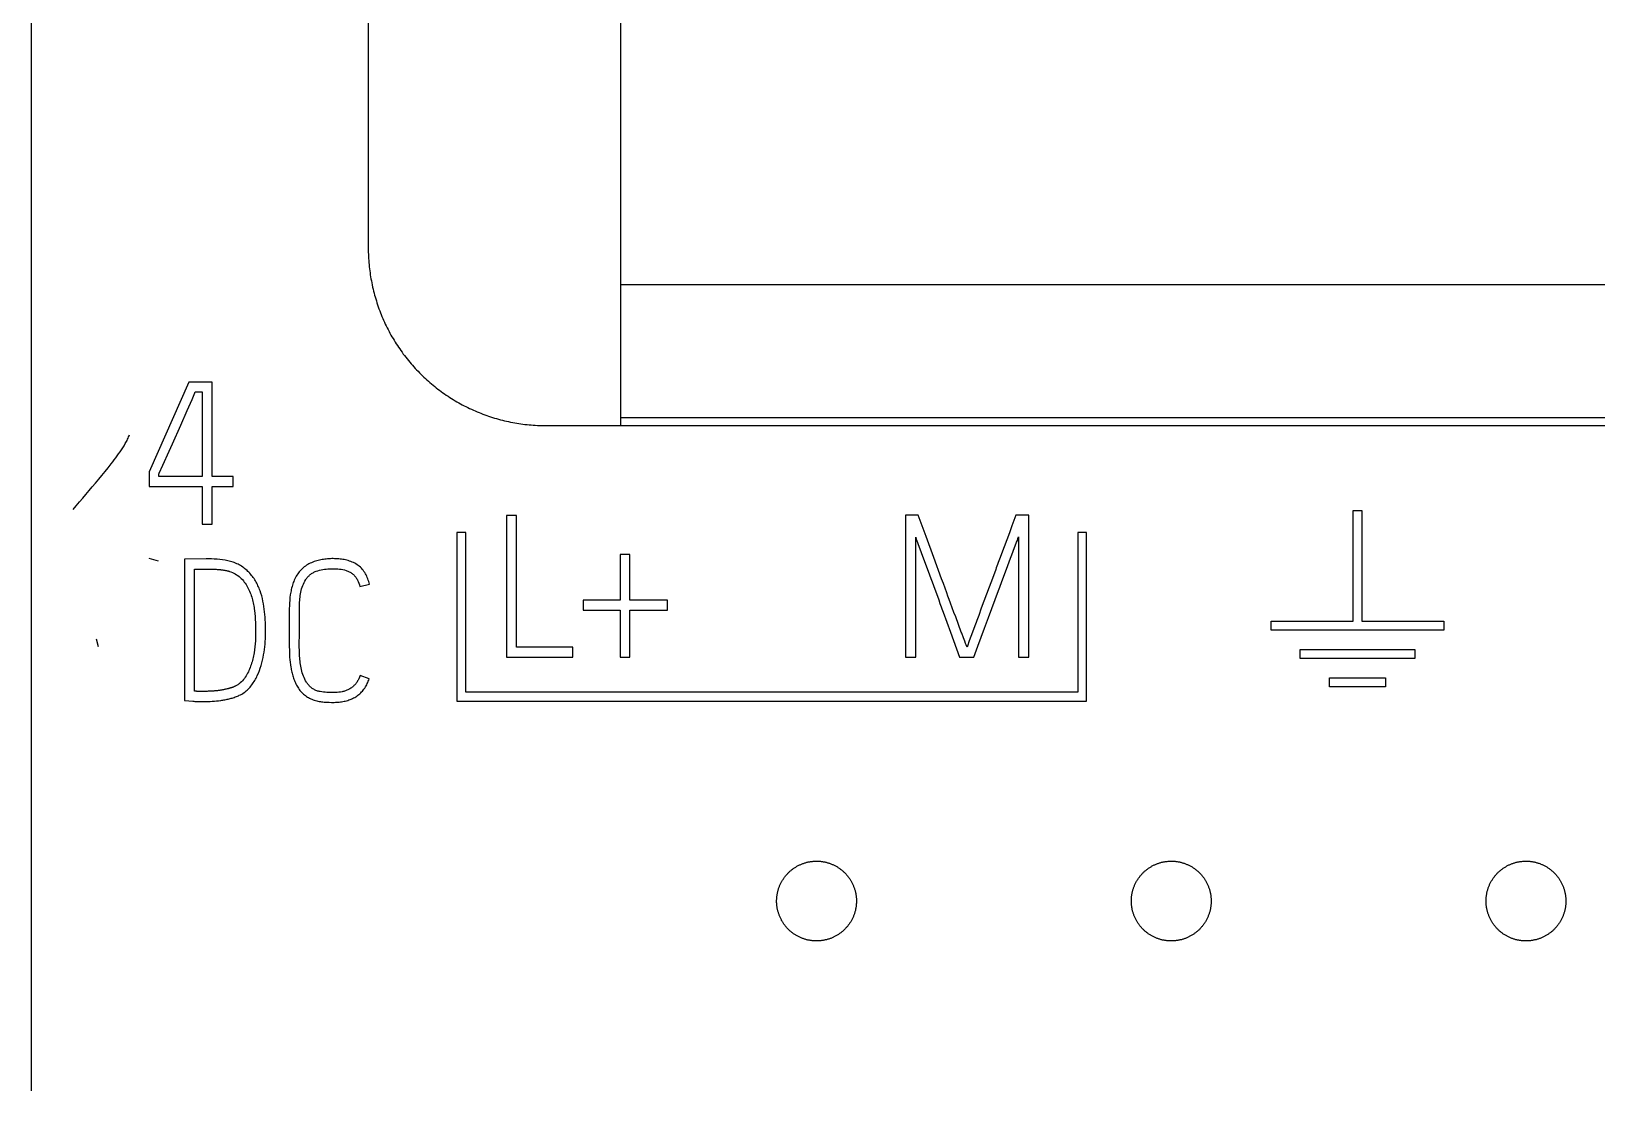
# Model space of a CAD drawing. Header units: inches. Extents: x 9000 to 22395, y 8106 to 17135.
# Drawn here: x 10305.71 to 10344.93, y 8439.41 to 8465.95 of the extents above; entities that cross this region are included whole.
import ezdxf

# ---------------------------------------------------------------- set-up
doc = ezdxf.new("R2010")
doc.units = ezdxf.units.IN
doc.header["$MEASUREMENT"] = 0
doc.layers.add('20000_FRONT_O', color=7, linetype='Continuous')
doc.layers.add('20500_FRONT_O_LABELING', color=7, linetype='Continuous')

msp = doc.modelspace()

# ---------------------------------------------------------------- linework, layer by layer
at = {"layer": '20000_FRONT_O', "linetype": 'Continuous'}
for p, q in [((10314.148, 8514.062), (10314.148, 8460.517)), ((10305.705, 8513.379), (10305.705, 8439.411)), ((10320.469, 8487.268), (10320.469, 8456.074)), ((10320.469, 8459.606), (10385.523, 8459.606)), ((10318.592, 8456.074), (10383.024, 8456.074)), ((10320.469, 8456.274), (10384.336, 8456.274)), ((10338.821, 8451.172), (10338.821, 8453.949)), ((10338.821, 8453.949), (10339.043, 8453.949)), ((10339.043, 8453.949), (10339.043, 8451.172)), ((10316.37, 8453.394), (10316.37, 8449.173)), ((10316.592, 8453.394), (10316.37, 8453.394)), ((10316.592, 8449.395), (10316.592, 8453.394)), ((10331.922, 8453.394), (10331.922, 8449.395)), ((10332.145, 8453.394), (10331.922, 8453.394)), ((10332.145, 8449.173), (10332.145, 8453.394)), ((10336.766, 8450.95), (10336.766, 8451.172)), ((10336.766, 8451.172), (10338.821, 8451.172)), ((10341.098, 8450.95), (10336.766, 8450.95)), ((10339.043, 8451.172), (10341.098, 8451.172)), ((10341.098, 8451.172), (10341.098, 8450.95)), ((10337.499, 8450.239), (10337.499, 8450.461)), ((10337.499, 8450.461), (10340.365, 8450.461)), ((10340.365, 8450.461), (10340.365, 8450.239)), ((10340.365, 8450.239), (10337.499, 8450.239)), ((10338.232, 8449.528), (10338.232, 8449.75)), ((10338.232, 8449.75), (10339.632, 8449.75)), ((10339.632, 8449.75), (10339.632, 8449.528)), ((10331.922, 8449.395), (10316.592, 8449.395)), ((10339.632, 8449.528), (10338.232, 8449.528)), ((10316.37, 8449.173), (10332.145, 8449.173)), ((10325.326, 8443.163), (10325.305, 8443.164)), ((10325.344, 8443.162), (10325.326, 8443.163)), ((10325.381, 8443.162), (10325.36, 8443.162)), ((10325.399, 8443.162), (10325.378, 8443.162)), ((10325.417, 8443.162), (10325.396, 8443.162)), ((10325.435, 8443.163), (10325.414, 8443.162)), ((10325.453, 8443.164), (10325.432, 8443.163)), ((10325.471, 8443.166), (10325.451, 8443.164)), ((10334.213, 8443.163), (10334.193, 8443.164)), ((10334.232, 8443.162), (10334.211, 8443.163)), ((10334.25, 8443.162), (10334.229, 8443.162)), ((10334.268, 8443.162), (10334.247, 8443.162)), ((10334.286, 8443.162), (10334.265, 8443.162)), ((10334.304, 8443.162), (10334.283, 8443.162)), ((10334.322, 8443.163), (10334.301, 8443.162)), ((10334.34, 8443.164), (10334.32, 8443.163)), ((10334.358, 8443.166), (10334.338, 8443.164)), ((10343.101, 8443.163), (10343.08, 8443.164)), ((10343.119, 8443.162), (10343.098, 8443.163)), ((10343.137, 8443.162), (10343.116, 8443.162)), ((10343.155, 8443.162), (10343.134, 8443.162)), ((10343.173, 8443.162), (10343.152, 8443.162)), ((10343.191, 8443.162), (10343.17, 8443.162)), ((10343.21, 8443.163), (10343.188, 8443.162)), ((10343.228, 8443.164), (10343.207, 8443.163)), ((10343.246, 8443.166), (10343.225, 8443.164))]:
    msp.add_line(p, q, dxfattribs=at)
for points in [[(10314.148, 8460.517), (10314.148, 8460.465), (10314.149, 8460.413), (10314.151, 8460.361), (10314.153, 8460.309), (10314.156, 8460.258), (10314.159, 8460.206), (10314.163, 8460.155), (10314.168, 8460.103), (10314.173, 8460.052), (10314.178, 8460.001), (10314.185, 8459.95), (10314.192, 8459.899), (10314.199, 8459.848), (10314.207, 8459.797), (10314.216, 8459.746), (10314.225, 8459.696), (10314.235, 8459.645), (10314.245, 8459.595), (10314.256, 8459.544), (10314.268, 8459.494), (10314.28, 8459.444), (10314.293, 8459.394), (10314.306, 8459.344), (10314.32, 8459.295), (10314.335, 8459.245), (10314.35, 8459.195), (10314.365, 8459.146), (10314.382, 8459.096), (10314.399, 8459.047), (10314.416, 8458.998), (10314.434, 8458.949), (10314.453, 8458.901), (10314.472, 8458.853), (10314.491, 8458.805), (10314.512, 8458.757), (10314.532, 8458.71), (10314.554, 8458.663), (10314.575, 8458.616), (10314.598, 8458.57), (10314.62, 8458.524), (10314.644, 8458.478), (10314.668, 8458.432), (10314.692, 8458.387), (10314.717, 8458.342), (10314.742, 8458.297), (10314.768, 8458.253), (10314.795, 8458.209), (10314.822, 8458.165), (10314.849, 8458.121), (10314.877, 8458.078), (10314.906, 8458.035), (10314.935, 8457.993), (10314.965, 8457.95), (10314.995, 8457.908), (10315.026, 8457.866), (10315.057, 8457.825), (10315.089, 8457.784), (10315.121, 8457.743), (10315.154, 8457.702), (10315.187, 8457.662), (10315.22, 8457.623), (10315.254, 8457.584), (10315.289, 8457.545), (10315.324, 8457.507), (10315.359, 8457.469), (10315.394, 8457.432), (10315.43, 8457.395), (10315.467, 8457.358), (10315.503, 8457.322), (10315.541, 8457.287), (10315.578, 8457.251), (10315.616, 8457.217), (10315.655, 8457.183), (10315.693, 8457.149), (10315.733, 8457.115), (10315.772, 8457.083), (10315.812, 8457.05), (10315.852, 8457.018), (10315.893, 8456.987), (10315.934, 8456.956), (10315.976, 8456.925), (10316.018, 8456.895), (10316.06, 8456.865), (10316.103, 8456.836), (10316.146, 8456.807), (10316.19, 8456.779), (10316.234, 8456.751), (10316.278, 8456.723), (10316.323, 8456.697), (10316.368, 8456.67), (10316.413, 8456.645), (10316.458, 8456.62), (10316.503, 8456.595), (10316.549, 8456.571), (10316.595, 8456.548), (10316.641, 8456.525), (10316.688, 8456.502), (10316.734, 8456.48), (10316.781, 8456.459), (10316.828, 8456.439), (10316.876, 8456.418), (10316.923, 8456.399), (10316.971, 8456.38), (10317.019, 8456.361), (10317.067, 8456.343), (10317.116, 8456.326), (10317.164, 8456.309), (10317.213, 8456.293), (10317.262, 8456.277), (10317.312, 8456.262), (10317.361, 8456.247), (10317.411, 8456.233), (10317.461, 8456.22), (10317.511, 8456.207), (10317.562, 8456.195), (10317.613, 8456.183), (10317.664, 8456.172), (10317.715, 8456.161), (10317.766, 8456.151), (10317.817, 8456.142), (10317.868, 8456.133), (10317.919, 8456.125), (10317.971, 8456.117), (10318.022, 8456.11), (10318.073, 8456.104), (10318.125, 8456.098), (10318.177, 8456.093), (10318.228, 8456.088), (10318.28, 8456.085), (10318.332, 8456.081), (10318.384, 8456.078), (10318.435, 8456.076), (10318.487, 8456.075), (10318.54, 8456.074), (10318.592, 8456.074)], [(10325.308, 8443.164), (10325.288, 8443.166), (10325.27, 8443.168), (10325.252, 8443.17), (10325.234, 8443.172), (10325.216, 8443.175), (10325.199, 8443.178), (10325.181, 8443.182), (10325.164, 8443.185), (10325.146, 8443.189), (10325.129, 8443.194), (10325.111, 8443.198), (10325.094, 8443.203), (10325.077, 8443.209), (10325.06, 8443.214), (10325.043, 8443.22), (10325.026, 8443.226), (10325.009, 8443.233), (10324.992, 8443.24), (10324.976, 8443.247), (10324.959, 8443.254), (10324.943, 8443.262), (10324.927, 8443.27), (10324.911, 8443.278), (10324.895, 8443.287), (10324.88, 8443.295), (10324.864, 8443.305), (10324.849, 8443.314), (10324.834, 8443.324), (10324.819, 8443.334), (10324.804, 8443.344), (10324.789, 8443.354), (10324.775, 8443.365), (10324.761, 8443.376), (10324.746, 8443.387), (10324.733, 8443.399), (10324.719, 8443.411), (10324.705, 8443.423), (10324.692, 8443.435), (10324.679, 8443.448), (10324.667, 8443.46), (10324.654, 8443.473), (10324.642, 8443.486), (10324.63, 8443.5), (10324.618, 8443.513), (10324.607, 8443.527), (10324.596, 8443.541), (10324.585, 8443.555), (10324.574, 8443.569), (10324.563, 8443.584), (10324.553, 8443.599), (10324.543, 8443.614), (10324.533, 8443.629), (10324.524, 8443.644), (10324.514, 8443.66), (10324.505, 8443.676), (10324.497, 8443.691), (10324.489, 8443.707), (10324.481, 8443.723), (10324.473, 8443.74), (10324.465, 8443.756), (10324.458, 8443.772), (10324.451, 8443.789), (10324.445, 8443.806), (10324.439, 8443.822), (10324.433, 8443.839), (10324.427, 8443.856), (10324.422, 8443.874), (10324.417, 8443.891), (10324.412, 8443.908), (10324.408, 8443.926), (10324.404, 8443.943), (10324.4, 8443.961), (10324.396, 8443.979), (10324.393, 8443.997), (10324.39, 8444.014), (10324.388, 8444.032), (10324.386, 8444.05), (10324.384, 8444.068), (10324.382, 8444.086), (10324.381, 8444.104), (10324.38, 8444.122), (10324.38, 8444.139), (10324.379, 8444.157), (10324.38, 8444.175), (10324.38, 8444.193), (10324.381, 8444.211), (10324.382, 8444.229), (10324.383, 8444.247), (10324.385, 8444.265), (10324.387, 8444.283), (10324.389, 8444.301), (10324.392, 8444.319), (10324.395, 8444.337), (10324.398, 8444.354), (10324.402, 8444.372), (10324.406, 8444.39), (10324.41, 8444.407), (10324.415, 8444.424), (10324.419, 8444.442), (10324.425, 8444.459), (10324.43, 8444.476), (10324.436, 8444.493), (10324.442, 8444.51), (10324.448, 8444.526), (10324.455, 8444.543), (10324.462, 8444.56), (10324.469, 8444.576), (10324.477, 8444.593), (10324.485, 8444.609), (10324.493, 8444.625), (10324.502, 8444.641), (10324.511, 8444.657), (10324.52, 8444.672), (10324.529, 8444.688), (10324.539, 8444.703), (10324.548, 8444.718), (10324.558, 8444.732), (10324.569, 8444.747), (10324.579, 8444.761), (10324.59, 8444.776), (10324.601, 8444.79), (10324.613, 8444.804), (10324.625, 8444.817), (10324.636, 8444.831), (10324.649, 8444.844), (10324.661, 8444.857), (10324.674, 8444.87), (10324.687, 8444.883), (10324.7, 8444.895), (10324.713, 8444.907), (10324.727, 8444.919), (10324.741, 8444.931), (10324.754, 8444.942), (10324.769, 8444.953), (10324.783, 8444.964), (10324.797, 8444.975), (10324.812, 8444.985), (10324.827, 8444.995), (10324.842, 8445.005), (10324.857, 8445.014), (10324.872, 8445.023), (10324.888, 8445.032), (10324.904, 8445.041), (10324.92, 8445.049), (10324.936, 8445.058), (10324.952, 8445.066), (10324.969, 8445.073), (10324.985, 8445.08), (10325.002, 8445.087), (10325.019, 8445.094), (10325.035, 8445.1), (10325.052, 8445.106), (10325.069, 8445.112), (10325.086, 8445.117), (10325.103, 8445.123), (10325.121, 8445.127), (10325.138, 8445.132), (10325.156, 8445.136), (10325.173, 8445.14), (10325.191, 8445.143), (10325.208, 8445.147), (10325.226, 8445.15), (10325.244, 8445.152), (10325.262, 8445.154), (10325.28, 8445.156), (10325.298, 8445.158), (10325.316, 8445.159), (10325.334, 8445.16), (10325.352, 8445.161), (10325.37, 8445.161), (10325.388, 8445.161), (10325.406, 8445.161), (10325.424, 8445.16), (10325.442, 8445.159), (10325.459, 8445.158), (10325.477, 8445.157), (10325.495, 8445.155), (10325.513, 8445.152), (10325.531, 8445.15), (10325.548, 8445.147), (10325.566, 8445.144), (10325.584, 8445.14), (10325.602, 8445.136), (10325.619, 8445.132)], [(10325.619, 8445.132), (10325.637, 8445.128), (10325.654, 8445.123), (10325.671, 8445.118), (10325.689, 8445.112), (10325.706, 8445.107), (10325.722, 8445.101), (10325.739, 8445.094), (10325.756, 8445.088), (10325.772, 8445.081), (10325.789, 8445.074), (10325.805, 8445.066), (10325.821, 8445.058), (10325.837, 8445.05), (10325.853, 8445.042), (10325.869, 8445.033), (10325.885, 8445.024), (10325.9, 8445.015), (10325.916, 8445.005), (10325.931, 8444.996), (10325.946, 8444.985), (10325.96, 8444.975), (10325.975, 8444.964), (10325.989, 8444.954), (10326.004, 8444.943), (10326.017, 8444.931), (10326.031, 8444.92), (10326.045, 8444.908), (10326.058, 8444.896), (10326.071, 8444.884), (10326.084, 8444.871), (10326.096, 8444.858), (10326.109, 8444.845), (10326.121, 8444.832), (10326.133, 8444.819), (10326.145, 8444.805), (10326.156, 8444.791), (10326.167, 8444.777), (10326.178, 8444.762), (10326.189, 8444.748), (10326.2, 8444.733), (10326.21, 8444.718), (10326.22, 8444.703), (10326.229, 8444.688), (10326.238, 8444.673), (10326.248, 8444.657), (10326.256, 8444.642), (10326.265, 8444.626), (10326.273, 8444.61), (10326.281, 8444.594), (10326.288, 8444.578), (10326.296, 8444.561), (10326.303, 8444.545), (10326.309, 8444.528), (10326.316, 8444.511), (10326.322, 8444.494), (10326.328, 8444.477), (10326.334, 8444.46), (10326.339, 8444.442), (10326.344, 8444.425), (10326.348, 8444.408), (10326.353, 8444.39), (10326.357, 8444.373), (10326.36, 8444.355), (10326.363, 8444.338), (10326.366, 8444.32), (10326.369, 8444.302), (10326.371, 8444.285), (10326.374, 8444.267), (10326.375, 8444.249), (10326.377, 8444.231), (10326.378, 8444.213), (10326.379, 8444.195), (10326.379, 8444.177), (10326.379, 8444.159), (10326.379, 8444.141), (10326.378, 8444.123), (10326.377, 8444.105), (10326.376, 8444.087), (10326.375, 8444.069), (10326.373, 8444.051), (10326.371, 8444.033), (10326.368, 8444.015), (10326.366, 8443.998), (10326.362, 8443.98), (10326.359, 8443.962), (10326.355, 8443.945), (10326.351, 8443.927), (10326.347, 8443.91), (10326.342, 8443.893), (10326.337, 8443.875), (10326.332, 8443.858), (10326.326, 8443.841), (10326.32, 8443.824), (10326.314, 8443.807), (10326.307, 8443.79), (10326.301, 8443.773), (10326.293, 8443.757), (10326.286, 8443.74), (10326.278, 8443.724), (10326.27, 8443.708), (10326.262, 8443.692), (10326.254, 8443.676), (10326.245, 8443.661), (10326.236, 8443.645), (10326.226, 8443.63), (10326.217, 8443.615), (10326.207, 8443.6), (10326.196, 8443.585), (10326.186, 8443.571), (10326.175, 8443.556), (10326.164, 8443.542), (10326.153, 8443.528), (10326.141, 8443.514), (10326.129, 8443.5), (10326.117, 8443.487), (10326.105, 8443.474), (10326.092, 8443.461), (10326.08, 8443.448), (10326.067, 8443.436), (10326.054, 8443.423), (10326.04, 8443.411), (10326.027, 8443.4), (10326.013, 8443.388), (10325.999, 8443.377), (10325.985, 8443.366), (10325.971, 8443.355), (10325.956, 8443.345), (10325.941, 8443.335), (10325.926, 8443.325), (10325.911, 8443.315), (10325.895, 8443.305), (10325.88, 8443.296), (10325.864, 8443.287), (10325.848, 8443.279), (10325.832, 8443.27), (10325.816, 8443.262), (10325.8, 8443.255), (10325.784, 8443.247), (10325.767, 8443.24), (10325.751, 8443.233), (10325.734, 8443.227), (10325.717, 8443.221), (10325.7, 8443.215), (10325.683, 8443.209), (10325.666, 8443.204), (10325.649, 8443.199), (10325.631, 8443.194), (10325.614, 8443.19), (10325.596, 8443.186), (10325.579, 8443.182), (10325.561, 8443.178), (10325.543, 8443.175), (10325.525, 8443.172), (10325.507, 8443.17), (10325.489, 8443.168), (10325.471, 8443.166)], [(10334.195, 8443.164), (10334.175, 8443.166), (10334.157, 8443.168), (10334.139, 8443.17), (10334.121, 8443.172), (10334.104, 8443.175), (10334.086, 8443.178), (10334.068, 8443.182), (10334.051, 8443.185), (10334.033, 8443.189), (10334.016, 8443.194), (10333.999, 8443.198), (10333.981, 8443.203), (10333.964, 8443.209), (10333.947, 8443.214), (10333.93, 8443.22), (10333.913, 8443.226), (10333.896, 8443.233), (10333.879, 8443.24), (10333.863, 8443.247), (10333.846, 8443.254), (10333.83, 8443.262), (10333.814, 8443.27), (10333.798, 8443.278), (10333.782, 8443.287), (10333.767, 8443.295), (10333.751, 8443.305), (10333.736, 8443.314), (10333.721, 8443.324), (10333.706, 8443.334), (10333.691, 8443.344), (10333.677, 8443.354), (10333.662, 8443.365), (10333.648, 8443.376), (10333.634, 8443.387), (10333.62, 8443.399), (10333.606, 8443.411), (10333.593, 8443.423), (10333.579, 8443.435), (10333.567, 8443.448), (10333.554, 8443.46), (10333.541, 8443.473), (10333.529, 8443.486), (10333.517, 8443.5), (10333.505, 8443.513), (10333.494, 8443.527), (10333.483, 8443.541), (10333.472, 8443.555), (10333.461, 8443.569), (10333.45, 8443.584), (10333.44, 8443.599), (10333.43, 8443.614), (10333.42, 8443.629), (10333.411, 8443.644), (10333.402, 8443.66), (10333.393, 8443.676), (10333.384, 8443.691), (10333.376, 8443.707), (10333.368, 8443.723), (10333.36, 8443.74), (10333.353, 8443.756), (10333.345, 8443.772), (10333.339, 8443.789), (10333.332, 8443.806), (10333.326, 8443.822), (10333.32, 8443.839), (10333.314, 8443.856), (10333.309, 8443.874), (10333.304, 8443.891), (10333.299, 8443.908), (10333.295, 8443.926), (10333.291, 8443.943), (10333.287, 8443.961), (10333.283, 8443.979), (10333.28, 8443.997), (10333.278, 8444.014), (10333.275, 8444.032), (10333.273, 8444.05), (10333.271, 8444.068), (10333.27, 8444.086), (10333.268, 8444.104), (10333.267, 8444.122), (10333.267, 8444.139), (10333.267, 8444.157), (10333.267, 8444.175), (10333.267, 8444.193), (10333.268, 8444.211), (10333.269, 8444.229), (10333.27, 8444.247), (10333.272, 8444.265), (10333.274, 8444.283), (10333.276, 8444.301), (10333.279, 8444.319), (10333.282, 8444.337), (10333.285, 8444.354), (10333.289, 8444.372), (10333.293, 8444.39), (10333.297, 8444.407), (10333.302, 8444.424), (10333.307, 8444.442), (10333.312, 8444.459), (10333.317, 8444.476), (10333.323, 8444.493), (10333.329, 8444.51), (10333.336, 8444.526), (10333.342, 8444.543), (10333.349, 8444.56), (10333.357, 8444.576), (10333.364, 8444.593), (10333.372, 8444.609), (10333.381, 8444.625), (10333.389, 8444.641), (10333.398, 8444.657), (10333.407, 8444.672), (10333.416, 8444.688), (10333.426, 8444.703), (10333.436, 8444.718), (10333.446, 8444.732), (10333.456, 8444.747), (10333.467, 8444.761), (10333.477, 8444.776), (10333.489, 8444.79), (10333.5, 8444.804), (10333.512, 8444.817), (10333.524, 8444.831), (10333.536, 8444.844), (10333.548, 8444.857), (10333.561, 8444.87), (10333.574, 8444.883), (10333.587, 8444.895), (10333.6, 8444.907), (10333.614, 8444.919), (10333.628, 8444.931), (10333.642, 8444.942), (10333.656, 8444.953), (10333.67, 8444.964), (10333.684, 8444.975), (10333.699, 8444.985), (10333.714, 8444.995), (10333.729, 8445.005), (10333.744, 8445.014), (10333.76, 8445.023), (10333.775, 8445.032), (10333.791, 8445.041), (10333.807, 8445.049), (10333.823, 8445.058), (10333.839, 8445.066), (10333.856, 8445.073), (10333.872, 8445.08), (10333.889, 8445.087), (10333.906, 8445.094), (10333.923, 8445.1), (10333.939, 8445.106), (10333.956, 8445.112), (10333.974, 8445.117), (10333.991, 8445.123), (10334.008, 8445.127), (10334.025, 8445.132), (10334.043, 8445.136), (10334.06, 8445.14), (10334.078, 8445.143), (10334.095, 8445.147), (10334.113, 8445.15), (10334.131, 8445.152), (10334.149, 8445.154), (10334.167, 8445.156), (10334.185, 8445.158), (10334.203, 8445.159), (10334.221, 8445.16), (10334.239, 8445.161), (10334.257, 8445.161), (10334.275, 8445.161), (10334.293, 8445.161), (10334.311, 8445.16), (10334.329, 8445.159), (10334.347, 8445.158), (10334.364, 8445.157), (10334.382, 8445.155), (10334.4, 8445.152), (10334.418, 8445.15), (10334.436, 8445.147), (10334.453, 8445.144), (10334.471, 8445.14), (10334.489, 8445.136), (10334.506, 8445.132)], [(10334.506, 8445.132), (10334.524, 8445.128), (10334.541, 8445.123), (10334.559, 8445.118), (10334.576, 8445.112), (10334.593, 8445.107), (10334.61, 8445.101), (10334.626, 8445.094), (10334.643, 8445.088), (10334.66, 8445.081), (10334.676, 8445.074), (10334.692, 8445.066), (10334.708, 8445.058), (10334.724, 8445.05), (10334.74, 8445.042), (10334.756, 8445.033), (10334.772, 8445.024), (10334.787, 8445.015), (10334.803, 8445.005), (10334.818, 8444.996), (10334.833, 8444.985), (10334.848, 8444.975), (10334.862, 8444.964), (10334.877, 8444.954), (10334.891, 8444.943), (10334.905, 8444.931), (10334.918, 8444.92), (10334.932, 8444.908), (10334.945, 8444.896), (10334.958, 8444.884), (10334.971, 8444.871), (10334.983, 8444.858), (10334.996, 8444.845), (10335.008, 8444.832), (10335.02, 8444.819), (10335.032, 8444.805), (10335.043, 8444.791), (10335.055, 8444.777), (10335.066, 8444.762), (10335.076, 8444.748), (10335.087, 8444.733), (10335.097, 8444.718), (10335.107, 8444.703), (10335.116, 8444.688), (10335.126, 8444.673), (10335.135, 8444.657), (10335.143, 8444.642), (10335.152, 8444.626), (10335.16, 8444.61), (10335.168, 8444.594), (10335.176, 8444.578), (10335.183, 8444.561), (10335.19, 8444.545), (10335.197, 8444.528), (10335.203, 8444.511), (10335.209, 8444.494), (10335.215, 8444.477), (10335.221, 8444.46), (10335.226, 8444.442), (10335.231, 8444.425), (10335.235, 8444.408), (10335.24, 8444.39), (10335.244, 8444.373), (10335.247, 8444.355), (10335.251, 8444.338), (10335.254, 8444.32), (10335.256, 8444.302), (10335.259, 8444.285), (10335.261, 8444.267), (10335.262, 8444.249), (10335.264, 8444.231), (10335.265, 8444.213), (10335.266, 8444.195), (10335.266, 8444.177), (10335.266, 8444.159), (10335.266, 8444.141), (10335.265, 8444.123), (10335.265, 8444.105), (10335.263, 8444.087), (10335.262, 8444.069), (10335.26, 8444.051), (10335.258, 8444.033), (10335.255, 8444.015), (10335.253, 8443.998), (10335.25, 8443.98), (10335.246, 8443.962), (10335.242, 8443.945), (10335.238, 8443.927), (10335.234, 8443.91), (10335.229, 8443.893), (10335.224, 8443.875), (10335.219, 8443.858), (10335.213, 8443.841), (10335.207, 8443.824), (10335.201, 8443.807), (10335.195, 8443.79), (10335.188, 8443.773), (10335.181, 8443.757), (10335.173, 8443.74), (10335.166, 8443.724), (10335.158, 8443.708), (10335.149, 8443.692), (10335.141, 8443.676), (10335.132, 8443.661), (10335.123, 8443.645), (10335.113, 8443.63), (10335.104, 8443.615), (10335.094, 8443.6), (10335.084, 8443.585), (10335.073, 8443.571), (10335.062, 8443.556), (10335.051, 8443.542), (10335.04, 8443.528), (10335.028, 8443.514), (10335.016, 8443.5), (10335.004, 8443.487), (10334.992, 8443.474), (10334.98, 8443.461), (10334.967, 8443.448), (10334.954, 8443.436), (10334.941, 8443.423), (10334.928, 8443.411), (10334.914, 8443.4), (10334.9, 8443.388), (10334.886, 8443.377), (10334.872, 8443.366), (10334.858, 8443.355), (10334.843, 8443.345), (10334.828, 8443.335), (10334.813, 8443.325), (10334.798, 8443.315), (10334.783, 8443.305), (10334.767, 8443.296), (10334.751, 8443.287), (10334.735, 8443.279), (10334.719, 8443.27), (10334.703, 8443.262), (10334.687, 8443.255), (10334.671, 8443.247), (10334.654, 8443.24), (10334.638, 8443.233), (10334.621, 8443.227), (10334.604, 8443.221), (10334.587, 8443.215), (10334.57, 8443.209), (10334.553, 8443.204), (10334.536, 8443.199), (10334.519, 8443.194), (10334.501, 8443.19), (10334.483, 8443.186), (10334.466, 8443.182), (10334.448, 8443.178), (10334.43, 8443.175), (10334.412, 8443.172), (10334.394, 8443.17), (10334.376, 8443.168), (10334.358, 8443.166)], [(10343.082, 8443.164), (10343.062, 8443.166), (10343.044, 8443.168), (10343.026, 8443.17), (10343.009, 8443.172), (10342.991, 8443.175), (10342.973, 8443.178), (10342.956, 8443.182), (10342.938, 8443.185), (10342.921, 8443.189), (10342.903, 8443.194), (10342.886, 8443.198), (10342.869, 8443.203), (10342.851, 8443.209), (10342.834, 8443.214), (10342.817, 8443.22), (10342.8, 8443.226), (10342.783, 8443.233), (10342.766, 8443.24), (10342.75, 8443.247), (10342.734, 8443.254), (10342.717, 8443.262), (10342.701, 8443.27), (10342.685, 8443.278), (10342.67, 8443.287), (10342.654, 8443.295), (10342.639, 8443.305), (10342.623, 8443.314), (10342.608, 8443.324), (10342.593, 8443.334), (10342.578, 8443.344), (10342.564, 8443.354), (10342.549, 8443.365), (10342.535, 8443.376), (10342.521, 8443.387), (10342.507, 8443.399), (10342.493, 8443.411), (10342.48, 8443.423), (10342.467, 8443.435), (10342.454, 8443.448), (10342.441, 8443.46), (10342.429, 8443.473), (10342.416, 8443.486), (10342.404, 8443.5), (10342.393, 8443.513), (10342.381, 8443.527), (10342.37, 8443.541), (10342.359, 8443.555), (10342.348, 8443.569), (10342.338, 8443.584), (10342.327, 8443.599), (10342.317, 8443.614), (10342.307, 8443.629), (10342.298, 8443.644), (10342.289, 8443.66), (10342.28, 8443.676), (10342.271, 8443.691), (10342.263, 8443.707), (10342.255, 8443.723), (10342.247, 8443.74), (10342.24, 8443.756), (10342.233, 8443.772), (10342.226, 8443.789), (10342.219, 8443.806), (10342.213, 8443.822), (10342.207, 8443.839), (10342.202, 8443.856), (10342.196, 8443.874), (10342.191, 8443.891), (10342.186, 8443.908), (10342.182, 8443.926), (10342.178, 8443.943), (10342.174, 8443.961), (10342.171, 8443.979), (10342.167, 8443.997), (10342.165, 8444.014), (10342.162, 8444.032), (10342.16, 8444.05), (10342.158, 8444.068), (10342.157, 8444.086), (10342.155, 8444.104), (10342.155, 8444.122), (10342.154, 8444.139), (10342.154, 8444.157), (10342.154, 8444.175), (10342.154, 8444.193), (10342.155, 8444.211), (10342.156, 8444.229), (10342.157, 8444.247), (10342.159, 8444.265), (10342.161, 8444.283), (10342.164, 8444.301), (10342.166, 8444.319), (10342.169, 8444.337), (10342.173, 8444.354), (10342.176, 8444.372), (10342.18, 8444.39), (10342.184, 8444.407), (10342.189, 8444.424), (10342.194, 8444.442), (10342.199, 8444.459), (10342.204, 8444.476), (10342.21, 8444.493), (10342.216, 8444.51), (10342.223, 8444.526), (10342.229, 8444.543), (10342.236, 8444.56), (10342.244, 8444.576), (10342.252, 8444.593), (10342.259, 8444.609), (10342.268, 8444.625), (10342.276, 8444.641), (10342.285, 8444.657), (10342.294, 8444.672), (10342.303, 8444.688), (10342.313, 8444.703), (10342.323, 8444.718), (10342.333, 8444.732), (10342.343, 8444.747), (10342.354, 8444.761), (10342.365, 8444.776), (10342.376, 8444.79), (10342.387, 8444.804), (10342.399, 8444.817), (10342.411, 8444.831), (10342.423, 8444.844), (10342.435, 8444.857), (10342.448, 8444.87), (10342.461, 8444.883), (10342.474, 8444.895), (10342.488, 8444.907), (10342.501, 8444.919), (10342.515, 8444.931), (10342.529, 8444.942), (10342.543, 8444.953), (10342.557, 8444.964), (10342.572, 8444.975), (10342.586, 8444.985), (10342.601, 8444.995), (10342.616, 8445.005), (10342.631, 8445.014), (10342.647, 8445.023), (10342.662, 8445.032), (10342.678, 8445.041), (10342.694, 8445.049), (10342.71, 8445.058), (10342.727, 8445.066), (10342.743, 8445.073), (10342.76, 8445.08), (10342.776, 8445.087), (10342.793, 8445.094), (10342.81, 8445.1), (10342.827, 8445.106), (10342.844, 8445.112), (10342.861, 8445.117), (10342.878, 8445.123), (10342.895, 8445.127), (10342.912, 8445.132), (10342.93, 8445.136), (10342.947, 8445.14), (10342.965, 8445.143), (10342.983, 8445.147), (10343, 8445.15), (10343.018, 8445.152), (10343.036, 8445.154), (10343.054, 8445.156), (10343.072, 8445.158), (10343.09, 8445.159), (10343.108, 8445.16), (10343.126, 8445.161), (10343.144, 8445.161), (10343.162, 8445.161), (10343.18, 8445.161), (10343.198, 8445.16), (10343.216, 8445.159), (10343.234, 8445.158), (10343.252, 8445.157), (10343.269, 8445.155), (10343.287, 8445.152), (10343.305, 8445.15), (10343.323, 8445.147), (10343.341, 8445.144), (10343.358, 8445.14), (10343.376, 8445.136), (10343.394, 8445.132)], [(10343.394, 8445.132), (10343.411, 8445.128), (10343.428, 8445.123), (10343.446, 8445.118), (10343.463, 8445.112), (10343.48, 8445.107), (10343.497, 8445.101), (10343.514, 8445.094), (10343.53, 8445.088), (10343.547, 8445.081), (10343.563, 8445.074), (10343.579, 8445.066), (10343.596, 8445.058), (10343.612, 8445.05), (10343.628, 8445.042), (10343.643, 8445.033), (10343.659, 8445.024), (10343.675, 8445.015), (10343.69, 8445.005), (10343.705, 8444.996), (10343.72, 8444.985), (10343.735, 8444.975), (10343.749, 8444.964), (10343.764, 8444.954), (10343.778, 8444.943), (10343.792, 8444.931), (10343.805, 8444.92), (10343.819, 8444.908), (10343.832, 8444.896), (10343.845, 8444.884), (10343.858, 8444.871), (10343.871, 8444.858), (10343.883, 8444.845), (10343.895, 8444.832), (10343.907, 8444.819), (10343.919, 8444.805), (10343.93, 8444.791), (10343.942, 8444.777), (10343.953, 8444.762), (10343.963, 8444.748), (10343.974, 8444.733), (10343.984, 8444.718), (10343.994, 8444.703), (10344.004, 8444.688), (10344.013, 8444.673), (10344.022, 8444.657), (10344.031, 8444.642), (10344.039, 8444.626), (10344.047, 8444.61), (10344.055, 8444.594), (10344.063, 8444.578), (10344.07, 8444.561), (10344.077, 8444.545), (10344.084, 8444.528), (10344.09, 8444.511), (10344.096, 8444.494), (10344.102, 8444.477), (10344.108, 8444.46), (10344.113, 8444.442), (10344.118, 8444.425), (10344.123, 8444.408), (10344.127, 8444.39), (10344.131, 8444.373), (10344.134, 8444.355), (10344.138, 8444.338), (10344.141, 8444.32), (10344.143, 8444.302), (10344.146, 8444.285), (10344.148, 8444.267), (10344.15, 8444.249), (10344.151, 8444.231), (10344.152, 8444.213), (10344.153, 8444.195), (10344.153, 8444.177), (10344.153, 8444.159), (10344.153, 8444.141), (10344.153, 8444.123), (10344.152, 8444.105), (10344.151, 8444.087), (10344.149, 8444.069), (10344.147, 8444.051), (10344.145, 8444.033), (10344.143, 8444.015), (10344.14, 8443.998), (10344.137, 8443.98), (10344.133, 8443.962), (10344.13, 8443.945), (10344.126, 8443.927), (10344.121, 8443.91), (10344.117, 8443.893), (10344.112, 8443.875), (10344.106, 8443.858), (10344.101, 8443.841), (10344.095, 8443.824), (10344.088, 8443.807), (10344.082, 8443.79), (10344.075, 8443.773), (10344.068, 8443.757), (10344.06, 8443.74), (10344.053, 8443.724), (10344.045, 8443.708), (10344.036, 8443.692), (10344.028, 8443.676), (10344.019, 8443.661), (10344.01, 8443.645), (10344.001, 8443.63), (10343.991, 8443.615), (10343.981, 8443.6), (10343.971, 8443.585), (10343.96, 8443.571), (10343.949, 8443.556), (10343.938, 8443.542), (10343.927, 8443.528), (10343.915, 8443.514), (10343.904, 8443.5), (10343.891, 8443.487), (10343.879, 8443.474), (10343.867, 8443.461), (10343.854, 8443.448), (10343.841, 8443.436), (10343.828, 8443.423), (10343.815, 8443.411), (10343.801, 8443.4), (10343.787, 8443.388), (10343.773, 8443.377), (10343.759, 8443.366), (10343.745, 8443.355), (10343.73, 8443.345), (10343.716, 8443.335), (10343.7, 8443.325), (10343.685, 8443.315), (10343.67, 8443.305), (10343.654, 8443.296), (10343.638, 8443.287), (10343.623, 8443.279), (10343.607, 8443.27), (10343.591, 8443.262), (10343.574, 8443.255), (10343.558, 8443.247), (10343.542, 8443.24), (10343.525, 8443.233), (10343.508, 8443.227), (10343.492, 8443.221), (10343.475, 8443.215), (10343.458, 8443.209), (10343.44, 8443.204), (10343.423, 8443.199), (10343.406, 8443.194), (10343.388, 8443.19), (10343.371, 8443.186), (10343.353, 8443.182), (10343.335, 8443.178), (10343.317, 8443.175), (10343.299, 8443.172), (10343.281, 8443.17), (10343.264, 8443.168), (10343.246, 8443.166)], [(10325.29, 8443.166), (10325.271, 8443.167), (10325.253, 8443.17), (10325.235, 8443.172), (10325.216, 8443.175), (10325.198, 8443.178), (10325.179, 8443.181)], [(10325.363, 8443.162), (10325.341, 8443.162), (10325.323, 8443.163)], [(10325.581, 8443.181), (10325.562, 8443.178), (10325.543, 8443.175), (10325.525, 8443.172), (10325.506, 8443.17), (10325.488, 8443.167), (10325.469, 8443.166)], [(10334.177, 8443.166), (10334.158, 8443.167), (10334.14, 8443.17), (10334.122, 8443.172), (10334.103, 8443.175), (10334.085, 8443.178), (10334.066, 8443.181)], [(10334.468, 8443.181), (10334.449, 8443.178), (10334.431, 8443.175), (10334.412, 8443.172), (10334.393, 8443.17), (10334.375, 8443.167), (10334.356, 8443.166)], [(10343.064, 8443.166), (10343.046, 8443.167), (10343.027, 8443.17), (10343.009, 8443.172), (10342.99, 8443.175), (10342.972, 8443.178), (10342.953, 8443.181)], [(10343.355, 8443.181), (10343.336, 8443.178), (10343.318, 8443.175), (10343.299, 8443.172), (10343.28, 8443.17), (10343.262, 8443.167), (10343.243, 8443.166)]]:
    msp.add_lwpolyline(points, dxfattribs=at)
at = {"layer": '20500_FRONT_O_LABELING', "linetype": 'Continuous'}
for p, q in [((10309.652, 8457.162), (10308.656, 8454.913)), ((10310.238, 8457.162), (10309.652, 8457.162)), ((10310.238, 8454.795), (10310.238, 8457.162)), ((10309.734, 8456.73), (10309.806, 8456.897)), ((10309.806, 8456.897), (10309.814, 8456.915)), ((10309.814, 8456.915), (10309.987, 8456.915)), ((10309.987, 8456.915), (10309.987, 8454.795)), ((10309.448, 8456.08), (10309.611, 8456.451)), ((10309.242, 8455.618), (10309.448, 8456.08)), ((10309.159, 8455.433), (10309.2, 8455.525)), ((10309.2, 8455.525), (10309.242, 8455.618)), ((10309.003, 8455.081), (10309.159, 8455.433)), ((10308.656, 8454.913), (10308.656, 8454.549)), ((10308.902, 8454.795), (10308.902, 8454.859)), ((10309.987, 8454.795), (10308.902, 8454.795)), ((10310.761, 8454.795), (10310.238, 8454.795)), ((10310.761, 8454.549), (10310.761, 8454.795)), ((10308.656, 8454.549), (10309.987, 8454.549)), ((10309.987, 8454.549), (10309.987, 8453.607)), ((10310.238, 8453.607), (10310.238, 8454.549)), ((10310.238, 8454.549), (10310.761, 8454.549)), ((10309.987, 8453.607), (10310.238, 8453.607)), ((10317.614, 8453.824), (10317.614, 8450.274)), ((10317.865, 8453.824), (10317.614, 8453.824)), ((10317.865, 8450.525), (10317.865, 8453.824)), ((10327.612, 8453.829), (10327.612, 8450.274)), ((10327.928, 8453.829), (10327.612, 8453.829)), ((10330.276, 8453.565), (10330.211, 8453.388)), ((10330.325, 8453.697), (10330.276, 8453.565)), ((10330.373, 8453.829), (10330.325, 8453.697)), ((10330.694, 8453.829), (10330.373, 8453.829)), ((10330.694, 8450.274), (10330.694, 8453.829)), ((10327.864, 8450.274), (10327.864, 8453.276)), ((10330.146, 8453.212), (10330.08, 8453.036)), ((10330.211, 8453.388), (10330.146, 8453.212)), ((10330.443, 8453.287), (10330.443, 8450.274)), ((10320.459, 8452.843), (10320.459, 8451.699)), ((10320.705, 8452.843), (10320.459, 8452.843)), ((10320.705, 8451.699), (10320.705, 8452.843)), ((10330.173, 8452.568), (10330.24, 8452.748)), ((10330.24, 8452.748), (10330.274, 8452.838)), ((10330.274, 8452.838), (10330.307, 8452.927)), ((10308.896, 8452.673), (10308.655, 8452.743)), ((10310.085, 8452.733), (10309.542, 8452.728)), ((10309.542, 8452.728), (10309.542, 8449.188)), ((10309.793, 8449.42), (10309.793, 8452.477)), ((10309.793, 8452.477), (10310.183, 8452.477)), ((10328.06, 8452.738), (10328.176, 8452.425)), ((10328.176, 8452.425), (10328.209, 8452.336)), ((10330.022, 8452.164), (10330.139, 8452.478)), ((10330.139, 8452.478), (10330.173, 8452.568)), ((10313.936, 8452.043), (10314.177, 8452.101)), ((10328.209, 8452.336), (10328.242, 8452.246)), ((10328.242, 8452.246), (10328.275, 8452.157)), ((10328.275, 8452.157), (10328.34, 8451.977)), ((10328.556, 8452.12), (10328.514, 8452.236)), ((10328.598, 8452.004), (10328.556, 8452.12)), ((10328.64, 8451.887), (10328.598, 8452.004)), ((10329.703, 8452.024), (10329.573, 8451.671)), ((10329.785, 8452.244), (10329.703, 8452.024)), ((10329.938, 8451.939), (10329.972, 8452.029)), ((10329.972, 8452.029), (10330.022, 8452.164)), ((10319.532, 8451.699), (10319.532, 8451.448)), ((10320.459, 8451.699), (10319.532, 8451.699)), ((10321.642, 8451.699), (10320.705, 8451.699)), ((10321.642, 8451.448), (10321.642, 8451.699)), ((10328.439, 8451.708), (10328.472, 8451.619)), ((10328.672, 8451.8), (10328.64, 8451.887)), ((10328.704, 8451.713), (10328.672, 8451.8)), ((10328.736, 8451.626), (10328.704, 8451.713)), ((10328.779, 8451.51), (10328.736, 8451.626)), ((10329.573, 8451.671), (10329.507, 8451.495)), ((10329.69, 8451.264), (10329.938, 8451.939)), ((10319.532, 8451.448), (10320.459, 8451.448)), ((10320.459, 8451.448), (10320.459, 8450.274)), ((10320.705, 8450.274), (10320.705, 8451.448)), ((10320.705, 8451.448), (10321.642, 8451.448)), ((10328.553, 8451.395), (10328.733, 8450.901)), ((10328.822, 8451.394), (10328.779, 8451.51)), ((10328.865, 8451.278), (10328.822, 8451.394)), ((10329.507, 8451.495), (10329.442, 8451.319)), ((10329.59, 8450.994), (10329.69, 8451.264)), ((10312.17, 8451.145), (10312.17, 8451.076)), ((10312.17, 8451.076), (10312.17, 8450.524)), ((10312.422, 8450.889), (10312.422, 8450.932)), ((10328.733, 8450.901), (10328.963, 8450.274)), ((10329.294, 8450.923), (10329.261, 8450.835)), ((10329.423, 8450.544), (10329.59, 8450.994)), ((10307.389, 8450.532), (10307.335, 8450.721)), ((10319.276, 8450.525), (10317.865, 8450.525)), ((10319.276, 8450.274), (10319.276, 8450.525)), ((10329.093, 8450.669), (10329.061, 8450.756)), ((10329.115, 8450.611), (10329.093, 8450.669)), ((10329.166, 8450.57), (10329.151, 8450.525)), ((10329.198, 8450.658), (10329.166, 8450.57)), ((10329.323, 8450.274), (10329.423, 8450.544)), ((10317.614, 8450.274), (10319.276, 8450.274)), ((10320.459, 8450.274), (10320.705, 8450.274)), ((10327.612, 8450.274), (10327.864, 8450.274)), ((10328.963, 8450.274), (10329.323, 8450.274)), ((10330.443, 8450.274), (10330.694, 8450.274)), ((10314.172, 8449.725), (10313.941, 8449.809)), ((10310.061, 8449.415), (10310.025, 8449.415)), ((10310.086, 8449.415), (10310.061, 8449.415)), ((10310.11, 8449.415), (10310.086, 8449.415)), ((10310.134, 8449.416), (10310.11, 8449.415)), ((10310.195, 8449.418), (10310.171, 8449.417)), ((10310.22, 8449.42), (10310.195, 8449.418)), ((10309.542, 8449.188), (10309.564, 8449.186)), ((10309.564, 8449.186), (10309.652, 8449.177)), ((10309.652, 8449.177), (10309.752, 8449.168))]:
    msp.add_line(p, q, dxfattribs=at)
for points in [[(10309.611, 8456.451), (10309.652, 8456.544), (10309.734, 8456.73)], [(10306.752, 8453.972), (10306.832, 8454.066), (10306.913, 8454.161), (10306.993, 8454.255), (10307.074, 8454.35), (10307.154, 8454.444), (10307.234, 8454.539), (10307.314, 8454.634), (10307.394, 8454.729), (10307.473, 8454.824), (10307.552, 8454.92), (10307.63, 8455.016), (10307.707, 8455.114), (10307.745, 8455.163), (10307.783, 8455.212), (10307.82, 8455.261), (10307.856, 8455.311), (10307.892, 8455.362), (10307.928, 8455.412), (10307.963, 8455.463), (10307.997, 8455.515), (10308.03, 8455.567), (10308.061, 8455.62), (10308.076, 8455.647), (10308.091, 8455.674), (10308.105, 8455.702), (10308.118, 8455.73), (10308.132, 8455.758), (10308.144, 8455.787), (10308.156, 8455.816), (10308.167, 8455.845)], [(10308.902, 8454.859), (10308.911, 8454.878), (10309.003, 8455.081)], [(10328.514, 8452.236), (10328.318, 8452.767), (10328.123, 8453.298), (10327.928, 8453.829)], [(10327.864, 8453.276), (10327.879, 8453.231), (10327.895, 8453.186), (10327.911, 8453.142), (10327.928, 8453.097), (10327.944, 8453.052), (10328.06, 8452.738)], [(10330.307, 8452.927), (10330.342, 8453.017), (10330.359, 8453.062), (10330.393, 8453.152)], [(10330.393, 8453.152), (10330.41, 8453.197), (10330.426, 8453.242), (10330.443, 8453.287)], [(10330.08, 8453.036), (10329.965, 8452.728), (10329.949, 8452.684), (10329.932, 8452.64), (10329.916, 8452.596), (10329.899, 8452.552), (10329.883, 8452.508), (10329.867, 8452.464), (10329.785, 8452.244)], [(10310.917, 8449.316), (10310.948, 8449.331), (10310.978, 8449.347), (10311.008, 8449.365), (10311.036, 8449.384), (10311.063, 8449.404), (10311.09, 8449.425), (10311.116, 8449.447), (10311.141, 8449.471), (10311.165, 8449.496), (10311.187, 8449.521), (10311.209, 8449.548), (10311.23, 8449.575), (10311.249, 8449.602), (10311.268, 8449.631), (10311.287, 8449.659), (10311.304, 8449.689), (10311.321, 8449.718), (10311.337, 8449.748), (10311.353, 8449.778), (10311.368, 8449.809), (10311.395, 8449.871), (10311.42, 8449.934), (10311.442, 8449.998), (10311.463, 8450.063), (10311.481, 8450.128), (10311.497, 8450.194), (10311.512, 8450.261), (10311.525, 8450.327), (10311.536, 8450.394), (10311.546, 8450.462), (10311.554, 8450.529), (10311.561, 8450.596), (10311.566, 8450.664), (10311.57, 8450.731), (10311.572, 8450.799), (10311.573, 8450.866), (10311.574, 8450.933), (10311.574, 8451.001), (10311.572, 8451.068), (10311.57, 8451.136), (10311.567, 8451.203), (10311.562, 8451.27), (10311.557, 8451.338), (10311.55, 8451.405), (10311.542, 8451.473), (10311.532, 8451.54), (10311.521, 8451.607), (10311.508, 8451.674), (10311.494, 8451.74), (10311.477, 8451.806), (10311.457, 8451.871), (10311.436, 8451.935), (10311.424, 8451.967), (10311.411, 8451.999), (10311.398, 8452.03), (10311.384, 8452.061), (10311.369, 8452.092), (10311.354, 8452.122), (10311.338, 8452.152), (10311.321, 8452.181), (10311.303, 8452.21), (10311.285, 8452.238), (10311.266, 8452.266), (10311.246, 8452.293), (10311.225, 8452.32), (10311.203, 8452.346), (10311.181, 8452.372), (10311.158, 8452.397), (10311.134, 8452.421), (10311.11, 8452.444), (10311.084, 8452.467), (10311.058, 8452.488), (10311.031, 8452.509), (10311.003, 8452.529), (10310.975, 8452.547), (10310.946, 8452.565), (10310.916, 8452.582), (10310.886, 8452.597), (10310.855, 8452.612), (10310.824, 8452.626), (10310.792, 8452.639), (10310.76, 8452.651), (10310.728, 8452.662), (10310.695, 8452.672), (10310.662, 8452.68), (10310.629, 8452.688), (10310.595, 8452.696), (10310.562, 8452.702), (10310.494, 8452.712), (10310.427, 8452.72), (10310.358, 8452.726), (10310.29, 8452.73), (10310.222, 8452.732), (10310.153, 8452.733), (10310.085, 8452.733)], [(10310.183, 8452.477), (10310.209, 8452.477), (10310.235, 8452.476), (10310.261, 8452.476), (10310.287, 8452.475), (10310.313, 8452.474), (10310.339, 8452.473), (10310.365, 8452.471), (10310.391, 8452.469), (10310.417, 8452.467), (10310.443, 8452.465), (10310.456, 8452.463), (10310.469, 8452.462), (10310.481, 8452.46), (10310.494, 8452.459), (10310.507, 8452.457), (10310.52, 8452.455), (10310.533, 8452.453), (10310.546, 8452.45), (10310.558, 8452.448), (10310.571, 8452.445), (10310.584, 8452.443), (10310.596, 8452.44), (10310.609, 8452.436), (10310.621, 8452.433), (10310.634, 8452.43), (10310.646, 8452.426), (10310.659, 8452.422), (10310.671, 8452.418)], [(10310.671, 8452.418), (10310.708, 8452.405), (10310.744, 8452.39), (10310.779, 8452.374), (10310.813, 8452.356), (10310.846, 8452.336), (10310.878, 8452.315), (10310.909, 8452.292), (10310.939, 8452.268), (10310.967, 8452.242), (10310.993, 8452.214), (10311.018, 8452.185), (10311.042, 8452.154), (10311.064, 8452.123), (10311.085, 8452.091), (10311.105, 8452.058), (10311.124, 8452.025), (10311.142, 8451.991), (10311.159, 8451.956), (10311.174, 8451.921), (10311.189, 8451.886), (10311.203, 8451.85), (10311.215, 8451.813), (10311.227, 8451.777), (10311.238, 8451.74), (10311.248, 8451.704), (10311.257, 8451.667), (10311.265, 8451.629), (10311.273, 8451.592), (10311.28, 8451.555), (10311.286, 8451.517), (10311.292, 8451.479), (10311.297, 8451.442), (10311.305, 8451.366), (10311.312, 8451.29), (10311.317, 8451.214), (10311.321, 8451.138), (10311.324, 8451.061), (10311.326, 8450.985), (10311.326, 8450.909), (10311.326, 8450.833), (10311.324, 8450.757), (10311.32, 8450.681), (10311.315, 8450.605), (10311.307, 8450.529), (10311.298, 8450.453), (10311.286, 8450.378), (10311.279, 8450.341), (10311.272, 8450.303), (10311.264, 8450.266), (10311.255, 8450.229), (10311.246, 8450.192), (10311.236, 8450.155), (10311.225, 8450.118), (10311.213, 8450.082), (10311.201, 8450.045), (10311.188, 8450.01), (10311.174, 8449.974), (10311.159, 8449.939), (10311.143, 8449.904), (10311.125, 8449.87), (10311.107, 8449.837), (10311.087, 8449.804), (10311.066, 8449.771), (10311.044, 8449.74), (10311.02, 8449.71), (10310.995, 8449.681), (10310.969, 8449.653), (10310.941, 8449.627), (10310.911, 8449.603), (10310.896, 8449.592), (10310.88, 8449.581), (10310.864, 8449.57), (10310.848, 8449.561), (10310.831, 8449.551), (10310.814, 8449.542)], [(10314.177, 8452.101), (10314.169, 8452.135), (10314.159, 8452.169), (10314.149, 8452.203), (10314.137, 8452.235), (10314.124, 8452.268), (10314.11, 8452.3), (10314.094, 8452.331), (10314.077, 8452.361), (10314.059, 8452.391), (10314.04, 8452.419), (10314.019, 8452.447), (10313.997, 8452.474), (10313.974, 8452.499), (10313.949, 8452.524), (10313.922, 8452.547), (10313.895, 8452.568), (10313.866, 8452.588), (10313.837, 8452.607), (10313.807, 8452.624), (10313.776, 8452.64), (10313.745, 8452.654), (10313.712, 8452.667), (10313.68, 8452.679), (10313.646, 8452.69), (10313.613, 8452.699), (10313.579, 8452.707), (10313.545, 8452.714), (10313.51, 8452.72), (10313.476, 8452.726), (10313.441, 8452.73), (10313.407, 8452.733), (10313.372, 8452.736), (10313.337, 8452.737), (10313.303, 8452.738), (10313.268, 8452.739), (10313.234, 8452.739), (10313.199, 8452.737), (10313.164, 8452.736), (10313.13, 8452.733), (10313.095, 8452.73), (10313.061, 8452.726), (10313.027, 8452.721), (10312.993, 8452.715), (10312.959, 8452.709), (10312.925, 8452.702), (10312.891, 8452.694), (10312.857, 8452.685), (10312.824, 8452.675), (10312.79, 8452.664), (10312.758, 8452.651), (10312.725, 8452.638), (10312.693, 8452.623), (10312.662, 8452.607), (10312.631, 8452.59), (10312.602, 8452.572), (10312.572, 8452.553), (10312.544, 8452.532), (10312.517, 8452.511), (10312.491, 8452.488), (10312.466, 8452.463), (10312.442, 8452.438), (10312.42, 8452.412), (10312.399, 8452.384), (10312.379, 8452.356), (10312.36, 8452.327), (10312.342, 8452.297), (10312.325, 8452.266), (10312.309, 8452.235), (10312.295, 8452.203), (10312.281, 8452.171), (10312.269, 8452.138), (10312.257, 8452.105), (10312.247, 8452.072), (10312.237, 8452.038), (10312.228, 8452.004), (10312.22, 8451.97), (10312.213, 8451.936), (10312.206, 8451.902), (10312.2, 8451.868), (10312.195, 8451.834), (10312.186, 8451.765), (10312.179, 8451.696), (10312.175, 8451.627), (10312.172, 8451.559), (10312.17, 8451.49), (10312.169, 8451.421), (10312.169, 8451.352), (10312.169, 8451.283), (10312.17, 8451.145)], [(10312.422, 8450.932), (10312.422, 8451.44), (10312.422, 8451.482), (10312.423, 8451.524), (10312.424, 8451.567), (10312.425, 8451.609), (10312.427, 8451.651), (10312.43, 8451.693), (10312.434, 8451.735), (10312.439, 8451.777), (10312.444, 8451.819), (10312.451, 8451.86), (10312.459, 8451.902), (10312.468, 8451.943), (10312.479, 8451.983), (10312.491, 8452.024), (10312.506, 8452.064), (10312.522, 8452.103), (10312.54, 8452.142), (10312.56, 8452.179), (10312.583, 8452.215), (10312.595, 8452.233), (10312.607, 8452.25), (10312.62, 8452.266), (10312.634, 8452.282), (10312.648, 8452.298), (10312.663, 8452.313), (10312.679, 8452.327), (10312.695, 8452.34), (10312.711, 8452.353), (10312.729, 8452.365), (10312.746, 8452.377), (10312.764, 8452.387), (10312.783, 8452.397), (10312.802, 8452.407), (10312.821, 8452.415), (10312.841, 8452.423), (10312.881, 8452.437), (10312.922, 8452.448), (10312.964, 8452.458), (10313.006, 8452.466), (10313.047, 8452.472), (10313.089, 8452.477), (10313.131, 8452.481), (10313.173, 8452.484), (10313.215, 8452.486), (10313.257, 8452.487), (10313.3, 8452.487), (10313.342, 8452.485), (10313.384, 8452.483), (10313.426, 8452.479), (10313.469, 8452.473), (10313.511, 8452.466), (10313.553, 8452.456), (10313.594, 8452.444), (10313.614, 8452.437), (10313.634, 8452.429), (10313.653, 8452.421), (10313.672, 8452.412), (10313.691, 8452.402), (10313.709, 8452.391), (10313.727, 8452.379), (10313.744, 8452.367), (10313.761, 8452.354), (10313.777, 8452.339), (10313.792, 8452.325), (10313.806, 8452.309), (10313.82, 8452.293), (10313.833, 8452.276), (10313.845, 8452.259), (10313.857, 8452.241), (10313.867, 8452.223), (10313.877, 8452.204), (10313.887, 8452.185), (10313.896, 8452.165), (10313.911, 8452.125), (10313.925, 8452.084), (10313.936, 8452.043)], [(10328.34, 8451.977), (10328.356, 8451.932), (10328.439, 8451.708)], [(10328.472, 8451.619), (10328.505, 8451.529), (10328.521, 8451.484), (10328.553, 8451.395)], [(10329.061, 8450.756), (10329.017, 8450.872), (10329.006, 8450.901), (10328.865, 8451.278)], [(10329.442, 8451.319), (10329.393, 8451.187), (10329.376, 8451.143), (10329.36, 8451.099), (10329.294, 8450.923)], [(10312.42, 8450.678), (10312.421, 8450.762), (10312.421, 8450.805), (10312.422, 8450.889)], [(10329.261, 8450.835), (10329.245, 8450.791), (10329.229, 8450.747), (10329.198, 8450.658)], [(10312.17, 8450.524), (10312.171, 8450.461), (10312.172, 8450.398), (10312.175, 8450.334), (10312.178, 8450.271), (10312.183, 8450.208), (10312.189, 8450.146), (10312.197, 8450.083), (10312.207, 8450.021), (10312.213, 8449.99), (10312.219, 8449.959), (10312.225, 8449.928), (10312.232, 8449.898), (10312.24, 8449.867), (10312.248, 8449.837), (10312.257, 8449.807), (10312.266, 8449.777), (10312.276, 8449.747), (10312.286, 8449.717), (10312.297, 8449.687), (10312.309, 8449.658), (10312.322, 8449.629), (10312.336, 8449.601), (10312.35, 8449.572), (10312.365, 8449.545), (10312.381, 8449.518), (10312.399, 8449.491), (10312.417, 8449.465), (10312.436, 8449.44), (10312.456, 8449.415), (10312.477, 8449.392), (10312.499, 8449.369), (10312.522, 8449.347), (10312.546, 8449.327), (10312.571, 8449.308), (10312.597, 8449.29), (10312.624, 8449.273), (10312.651, 8449.257), (10312.679, 8449.242), (10312.708, 8449.228), (10312.737, 8449.216), (10312.766, 8449.204), (10312.796, 8449.194), (10312.826, 8449.185), (10312.856, 8449.176), (10312.887, 8449.169), (10312.917, 8449.163), (10312.948, 8449.158), (10312.979, 8449.153), (10313.01, 8449.149), (10313.042, 8449.146), (10313.073, 8449.144), (10313.104, 8449.142), (10313.167, 8449.14), (10313.23, 8449.139), (10313.292, 8449.139), (10313.324, 8449.14), (10313.355, 8449.142), (10313.386, 8449.144), (10313.417, 8449.147), (10313.449, 8449.15), (10313.48, 8449.154), (10313.511, 8449.16), (10313.542, 8449.166), (10313.572, 8449.172), (10313.603, 8449.18), (10313.633, 8449.189), (10313.663, 8449.199), (10313.693, 8449.21), (10313.722, 8449.222), (10313.751, 8449.235), (10313.779, 8449.25), (10313.807, 8449.265), (10313.834, 8449.281), (10313.86, 8449.298), (10313.886, 8449.317), (10313.911, 8449.336), (10313.935, 8449.356), (10313.958, 8449.378), (10313.98, 8449.4), (10314.001, 8449.423), (10314.021, 8449.448), (10314.04, 8449.473), (10314.059, 8449.498), (10314.076, 8449.525), (10314.093, 8449.552), (10314.108, 8449.58), (10314.123, 8449.608), (10314.137, 8449.637), (10314.149, 8449.666), (10314.161, 8449.695), (10314.172, 8449.725)], [(10313.941, 8449.809), (10313.926, 8449.769), (10313.909, 8449.731), (10313.891, 8449.693), (10313.88, 8449.675), (10313.869, 8449.657), (10313.858, 8449.639), (10313.846, 8449.622), (10313.832, 8449.606), (10313.819, 8449.589), (10313.804, 8449.574), (10313.789, 8449.559), (10313.774, 8449.544), (10313.758, 8449.53), (10313.741, 8449.517), (10313.724, 8449.504), (10313.707, 8449.492), (10313.689, 8449.48), (10313.671, 8449.469), (10313.652, 8449.459), (10313.633, 8449.449), (10313.614, 8449.441), (10313.594, 8449.433), (10313.574, 8449.425), (10313.554, 8449.419), (10313.534, 8449.413), (10313.513, 8449.408), (10313.492, 8449.404), (10313.45, 8449.397), (10313.407, 8449.392), (10313.365, 8449.389), (10313.322, 8449.386), (10313.28, 8449.385), (10313.237, 8449.385), (10313.194, 8449.386), (10313.152, 8449.387), (10313.109, 8449.39), (10313.067, 8449.393), (10313.024, 8449.397), (10312.981, 8449.401), (10312.939, 8449.408), (10312.918, 8449.412), (10312.898, 8449.417), (10312.877, 8449.423), (10312.857, 8449.43), (10312.837, 8449.438), (10312.817, 8449.447), (10312.798, 8449.457), (10312.78, 8449.467), (10312.762, 8449.478), (10312.744, 8449.49), (10312.727, 8449.503), (10312.711, 8449.517), (10312.695, 8449.531), (10312.679, 8449.546), (10312.664, 8449.561), (10312.65, 8449.577), (10312.636, 8449.593), (10312.623, 8449.61), (10312.611, 8449.628), (10312.599, 8449.645), (10312.577, 8449.682), (10312.558, 8449.72), (10312.54, 8449.759), (10312.523, 8449.798), (10312.509, 8449.838), (10312.495, 8449.878), (10312.483, 8449.919), (10312.473, 8449.96), (10312.463, 8450.002), (10312.456, 8450.044), (10312.449, 8450.086), (10312.443, 8450.128), (10312.438, 8450.17), (10312.434, 8450.213), (10312.431, 8450.255), (10312.428, 8450.297), (10312.425, 8450.339), (10312.424, 8450.382), (10312.422, 8450.424), (10312.421, 8450.466), (10312.42, 8450.508), (10312.42, 8450.551), (10312.42, 8450.593), (10312.42, 8450.635), (10312.42, 8450.678)], [(10329.151, 8450.525), (10329.144, 8450.54), (10329.138, 8450.554), (10329.126, 8450.583), (10329.115, 8450.611)], [(10309.752, 8449.168), (10309.779, 8449.166), (10309.805, 8449.164), (10309.832, 8449.162), (10309.859, 8449.16), (10309.886, 8449.159), (10309.913, 8449.158), (10309.94, 8449.157), (10309.967, 8449.157), (10309.994, 8449.157), (10310.021, 8449.157), (10310.048, 8449.157), (10310.075, 8449.158), (10310.102, 8449.158), (10310.129, 8449.159), (10310.183, 8449.162), (10310.237, 8449.166), (10310.291, 8449.17), (10310.344, 8449.176), (10310.398, 8449.181), (10310.451, 8449.188), (10310.478, 8449.192), (10310.505, 8449.196), (10310.531, 8449.2), (10310.558, 8449.205), (10310.584, 8449.21), (10310.611, 8449.216), (10310.637, 8449.221), (10310.663, 8449.227), (10310.689, 8449.234), (10310.715, 8449.241), (10310.741, 8449.248), (10310.766, 8449.256), (10310.792, 8449.265), (10310.817, 8449.274), (10310.843, 8449.283), (10310.868, 8449.294), (10310.893, 8449.304), (10310.917, 8449.316)], [(10310.025, 8449.415), (10309.891, 8449.415), (10309.879, 8449.415), (10309.866, 8449.415), (10309.854, 8449.415), (10309.842, 8449.416), (10309.83, 8449.416), (10309.818, 8449.417), (10309.806, 8449.418), (10309.793, 8449.42)], [(10310.171, 8449.417), (10310.147, 8449.416), (10310.134, 8449.416)], [(10310.609, 8449.474), (10310.59, 8449.47), (10310.572, 8449.466), (10310.554, 8449.462), (10310.536, 8449.458), (10310.517, 8449.455), (10310.499, 8449.451), (10310.48, 8449.448), (10310.462, 8449.445), (10310.443, 8449.442), (10310.425, 8449.439), (10310.406, 8449.437), (10310.388, 8449.434), (10310.369, 8449.432), (10310.35, 8449.43), (10310.332, 8449.428), (10310.313, 8449.426), (10310.294, 8449.424), (10310.276, 8449.423), (10310.257, 8449.422), (10310.238, 8449.421), (10310.22, 8449.42)], [(10310.814, 8449.542), (10310.806, 8449.539), (10310.799, 8449.536), (10310.791, 8449.533), (10310.784, 8449.53), (10310.776, 8449.527), (10310.768, 8449.523), (10310.761, 8449.521), (10310.753, 8449.518), (10310.745, 8449.515), (10310.737, 8449.512), (10310.73, 8449.509), (10310.722, 8449.507), (10310.714, 8449.504), (10310.706, 8449.501), (10310.698, 8449.499), (10310.691, 8449.496), (10310.683, 8449.494), (10310.675, 8449.492), (10310.667, 8449.489), (10310.659, 8449.487), (10310.651, 8449.485), (10310.643, 8449.483), (10310.635, 8449.481), (10310.609, 8449.474)]]:
    msp.add_lwpolyline(points, dxfattribs=at)

doc.saveas('drawing.dxf')
